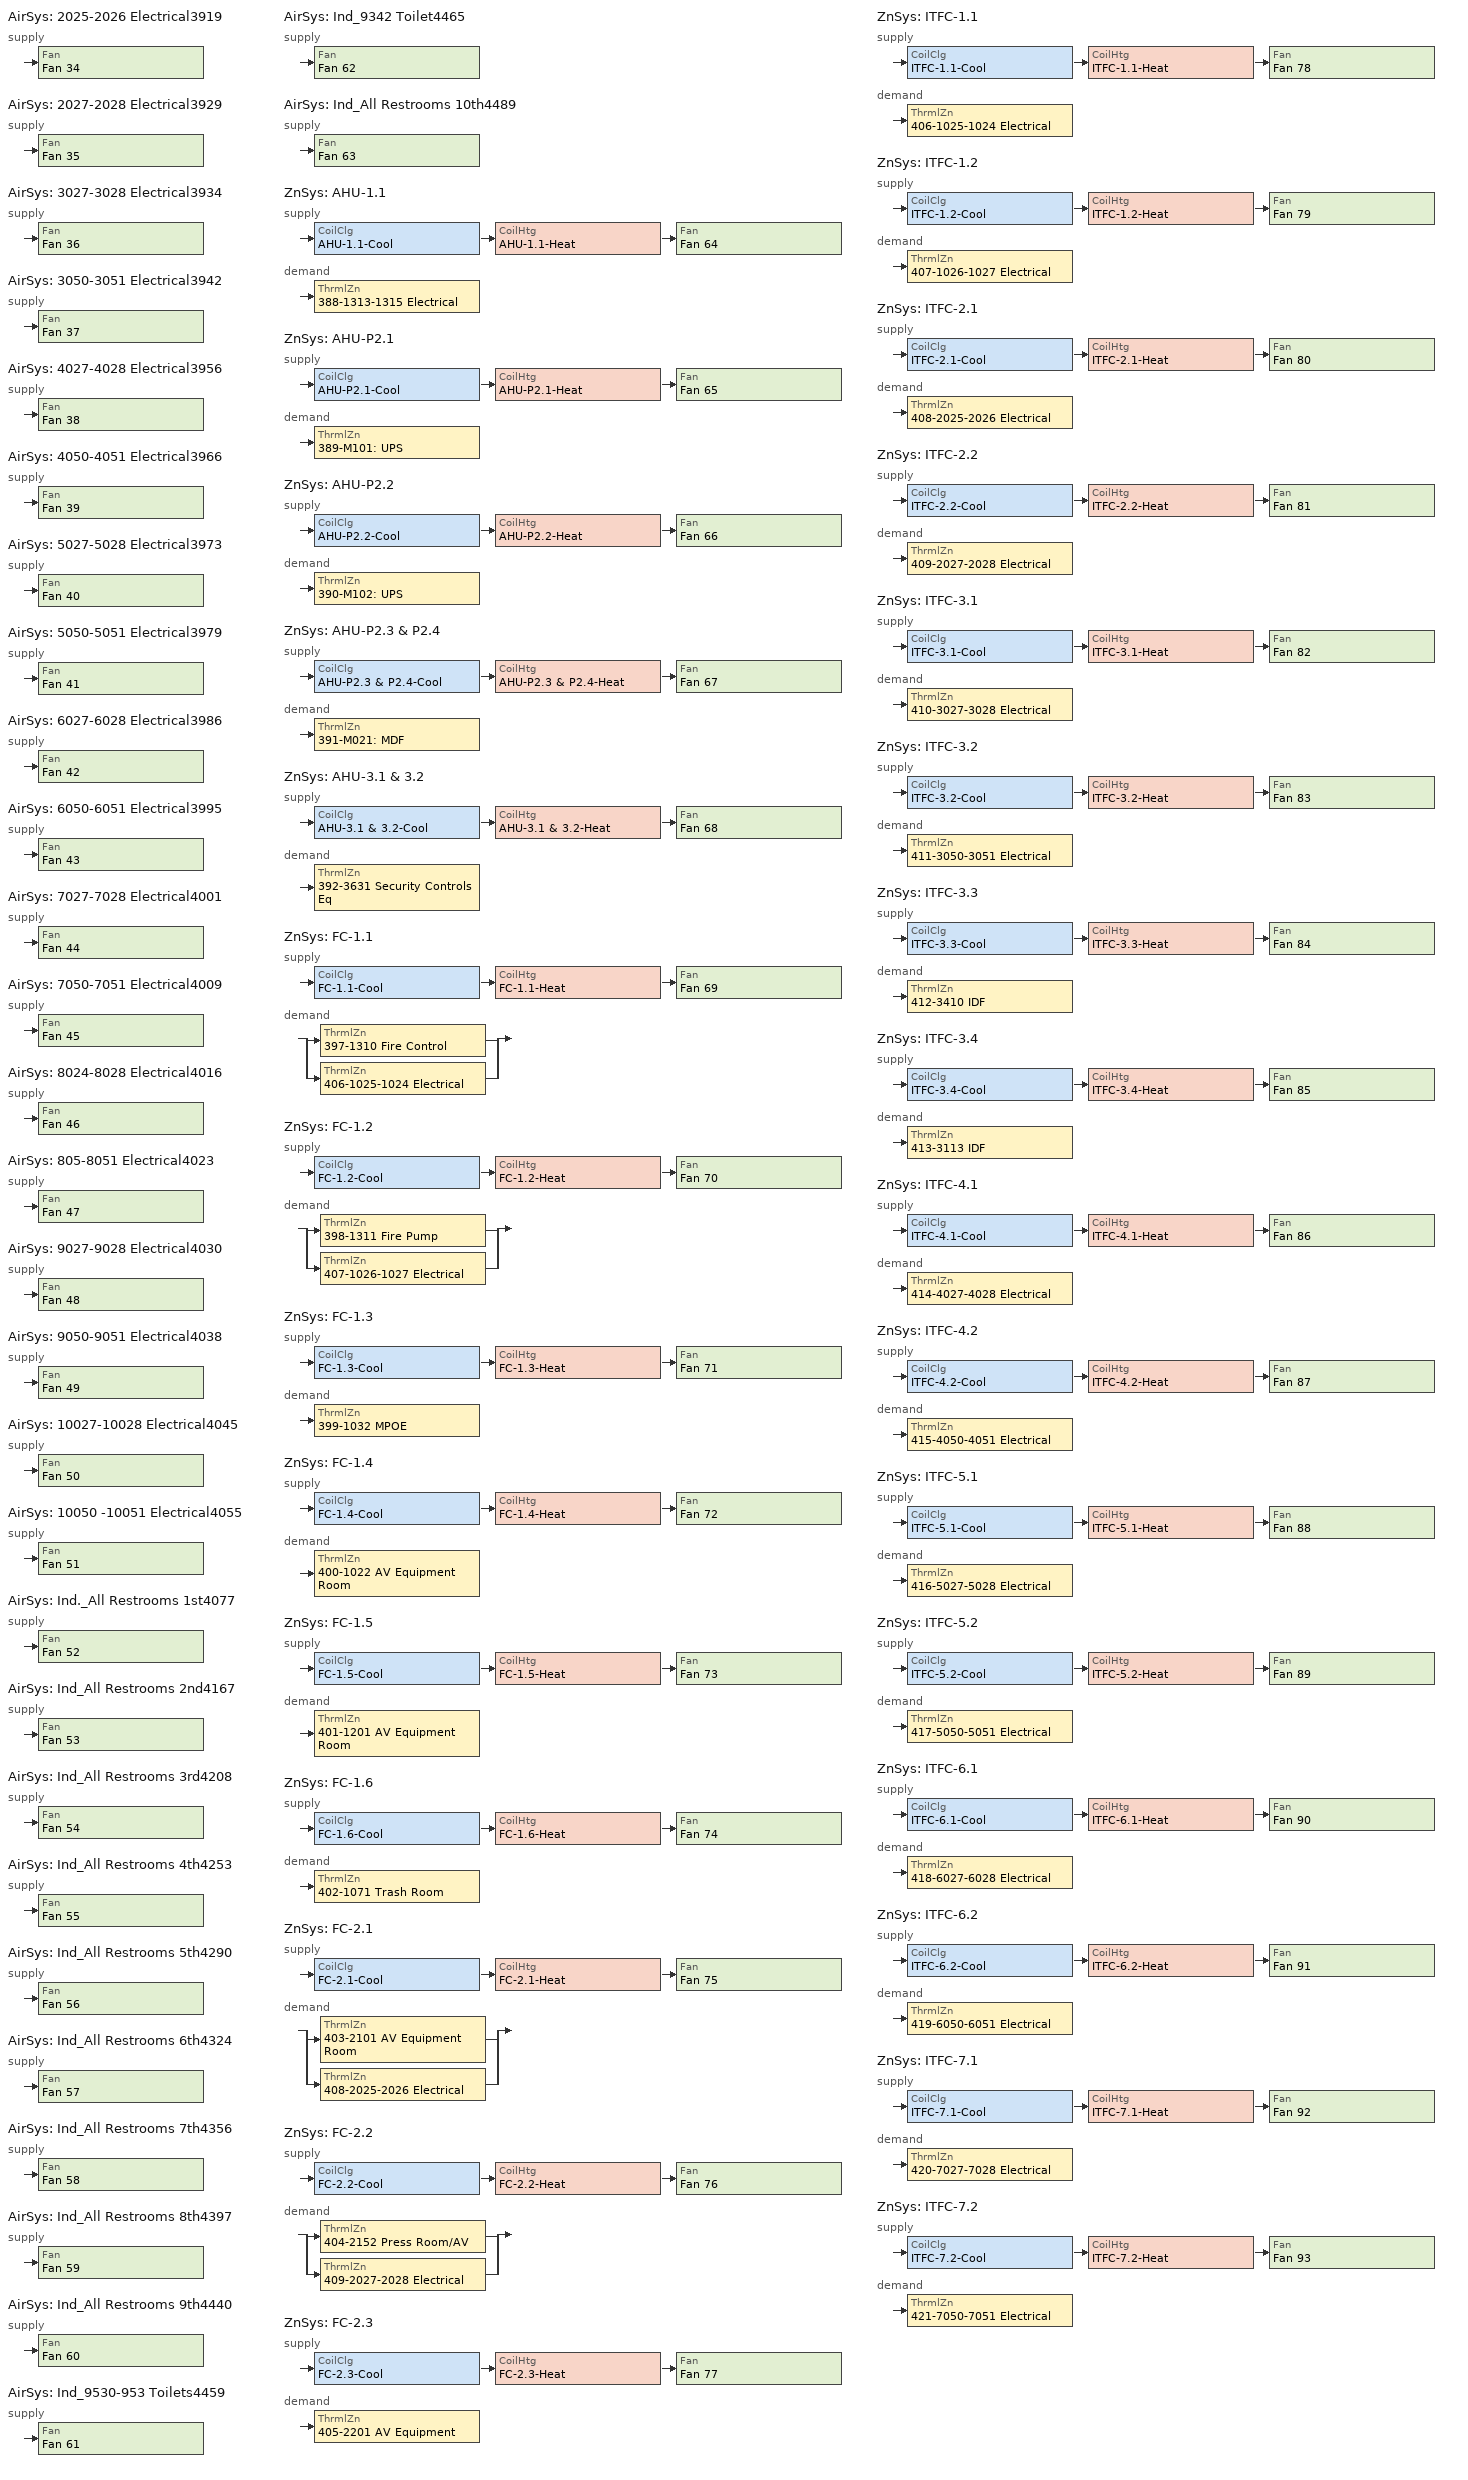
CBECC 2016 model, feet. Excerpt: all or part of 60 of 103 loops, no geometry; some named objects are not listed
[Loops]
AirSys '2025-2026 Electrical3919'
 supply: Fan 'Fan 34'
AirSys '2027-2028 Electrical3929'
 supply: Fan 'Fan 35'
AirSys '3027-3028 Electrical3934'
 supply: Fan 'Fan 36'
AirSys '3050-3051 Electrical3942'
 supply: Fan 'Fan 37'
AirSys '4027-4028 Electrical3956'
 supply: Fan 'Fan 38'
AirSys '4050-4051 Electrical3966'
 supply: Fan 'Fan 39'
AirSys '5027-5028 Electrical3973'
 supply: Fan 'Fan 40'
AirSys '5050-5051 Electrical3979'
 supply: Fan 'Fan 41'
AirSys '6027-6028 Electrical3986'
 supply: Fan 'Fan 42'
AirSys '6050-6051 Electrical3995'
 supply: Fan 'Fan 43'
AirSys '7027-7028 Electrical4001'
 supply: Fan 'Fan 44'
AirSys '7050-7051 Electrical4009'
 supply: Fan 'Fan 45'
AirSys '8024-8028 Electrical4016'
 supply: Fan 'Fan 46'
AirSys '805-8051 Electrical4023'
 supply: Fan 'Fan 47'
AirSys '9027-9028 Electrical4030'
 supply: Fan 'Fan 48'
AirSys '9050-9051 Electrical4038'
 supply: Fan 'Fan 49'
AirSys '10027-10028 Electrical4045'
 supply: Fan 'Fan 50'
AirSys '10050 -10051 Electrical4055'
 supply: Fan 'Fan 51'
AirSys 'Ind._All Restrooms 1st4077'
 supply: Fan 'Fan 52'
AirSys 'Ind_All Restrooms 2nd4167'
 supply: Fan 'Fan 53'
AirSys 'Ind_All Restrooms 3rd4208'
 supply: Fan 'Fan 54'
AirSys 'Ind_All Restrooms 4th4253'
 supply: Fan 'Fan 55'
AirSys 'Ind_All Restrooms 5th4290'
 supply: Fan 'Fan 56'
AirSys 'Ind_All Restrooms 6th4324'
 supply: Fan 'Fan 57'
AirSys 'Ind_All Restrooms 7th4356'
 supply: Fan 'Fan 58'
AirSys 'Ind_All Restrooms 8th4397'
 supply: Fan 'Fan 59'
AirSys 'Ind_All Restrooms 9th4440'
 supply: Fan 'Fan 60'
AirSys 'Ind_9530-953 Toilets4459'
 supply: Fan 'Fan 61'
AirSys 'Ind_9342 Toilet4465'
 supply: Fan 'Fan 62'
AirSys 'Ind_All Restrooms 10th4489'
 supply: Fan 'Fan 63'
ZnSys 'AHU-1.1'
 supply: CoilClg 'AHU-1.1-Cool' > CoilHtg 'AHU-1.1-Heat' > Fan 'Fan 64'
 demand: ThrmlZn '388-1313-1315 Electrical'
ZnSys 'AHU-P2.1'
 supply: CoilClg 'AHU-P2.1-Cool' > CoilHtg 'AHU-P2.1-Heat' > Fan 'Fan 65'
 demand: ThrmlZn '389-M101: UPS'
ZnSys 'AHU-P2.2'
 supply: CoilClg 'AHU-P2.2-Cool' > CoilHtg 'AHU-P2.2-Heat' > Fan 'Fan 66'
 demand: ThrmlZn '390-M102: UPS'
ZnSys 'AHU-P2.3 & P2.4'
 supply: CoilClg 'AHU-P2.3 & P2.4-Cool' > CoilHtg 'AHU-P2.3 & P2.4-Heat' > Fan 'Fan 67'
 demand: ThrmlZn '391-M021: MDF'
ZnSys 'AHU-3.1 & 3.2'
 supply: CoilClg 'AHU-3.1 & 3.2-Cool' > CoilHtg 'AHU-3.1 & 3.2-Heat' > Fan 'Fan 68'
 demand: ThrmlZn '392-3631 Security Controls Eq'
ZnSys 'FC-1.1'
 supply: CoilClg 'FC-1.1-Cool' > CoilHtg 'FC-1.1-Heat' > Fan 'Fan 69'
 demand: split
  | ThrmlZn '397-1310 Fire Control'
  | ThrmlZn '406-1025-1024 Electrical'
ZnSys 'FC-1.2'
 supply: CoilClg 'FC-1.2-Cool' > CoilHtg 'FC-1.2-Heat' > Fan 'Fan 70'
 demand: split
  | ThrmlZn '398-1311 Fire Pump'
  | ThrmlZn '407-1026-1027 Electrical'
ZnSys 'FC-1.3'
 supply: CoilClg 'FC-1.3-Cool' > CoilHtg 'FC-1.3-Heat' > Fan 'Fan 71'
 demand: ThrmlZn '399-1032 MPOE'
ZnSys 'FC-1.4'
 supply: CoilClg 'FC-1.4-Cool' > CoilHtg 'FC-1.4-Heat' > Fan 'Fan 72'
 demand: ThrmlZn '400-1022 AV Equipment Room'
ZnSys 'FC-1.5'
 supply: CoilClg 'FC-1.5-Cool' > CoilHtg 'FC-1.5-Heat' > Fan 'Fan 73'
 demand: ThrmlZn '401-1201 AV Equipment Room'
ZnSys 'FC-1.6'
 supply: CoilClg 'FC-1.6-Cool' > CoilHtg 'FC-1.6-Heat' > Fan 'Fan 74'
 demand: ThrmlZn '402-1071 Trash Room'
ZnSys 'FC-2.1'
 supply: CoilClg 'FC-2.1-Cool' > CoilHtg 'FC-2.1-Heat' > Fan 'Fan 75'
 demand: split
  | ThrmlZn '403-2101 AV Equipment Room'
  | ThrmlZn '408-2025-2026 Electrical'
ZnSys 'FC-2.2'
 supply: CoilClg 'FC-2.2-Cool' > CoilHtg 'FC-2.2-Heat' > Fan 'Fan 76'
 demand: split
  | ThrmlZn '404-2152 Press Room/AV'
  | ThrmlZn '409-2027-2028 Electrical'
ZnSys 'FC-2.3'
 supply: CoilClg 'FC-2.3-Cool' > CoilHtg 'FC-2.3-Heat' > Fan 'Fan 77'
 demand: ThrmlZn '405-2201 AV Equipment'
ZnSys 'ITFC-1.1'
 supply: CoilClg 'ITFC-1.1-Cool' > CoilHtg 'ITFC-1.1-Heat' > Fan 'Fan 78'
 demand: ThrmlZn '406-1025-1024 Electrical'
ZnSys 'ITFC-1.2'
 supply: CoilClg 'ITFC-1.2-Cool' > CoilHtg 'ITFC-1.2-Heat' > Fan 'Fan 79'
 demand: ThrmlZn '407-1026-1027 Electrical'
ZnSys 'ITFC-2.1'
 supply: CoilClg 'ITFC-2.1-Cool' > CoilHtg 'ITFC-2.1-Heat' > Fan 'Fan 80'
 demand: ThrmlZn '408-2025-2026 Electrical'
ZnSys 'ITFC-2.2'
 supply: CoilClg 'ITFC-2.2-Cool' > CoilHtg 'ITFC-2.2-Heat' > Fan 'Fan 81'
 demand: ThrmlZn '409-2027-2028 Electrical'
ZnSys 'ITFC-3.1'
 supply: CoilClg 'ITFC-3.1-Cool' > CoilHtg 'ITFC-3.1-Heat' > Fan 'Fan 82'
 demand: ThrmlZn '410-3027-3028 Electrical'
ZnSys 'ITFC-3.2'
 supply: CoilClg 'ITFC-3.2-Cool' > CoilHtg 'ITFC-3.2-Heat' > Fan 'Fan 83'
 demand: ThrmlZn '411-3050-3051 Electrical'
ZnSys 'ITFC-3.3'
 supply: CoilClg 'ITFC-3.3-Cool' > CoilHtg 'ITFC-3.3-Heat' > Fan 'Fan 84'
 demand: ThrmlZn '412-3410 IDF'
ZnSys 'ITFC-3.4'
 supply: CoilClg 'ITFC-3.4-Cool' > CoilHtg 'ITFC-3.4-Heat' > Fan 'Fan 85'
 demand: ThrmlZn '413-3113 IDF'
ZnSys 'ITFC-4.1'
 supply: CoilClg 'ITFC-4.1-Cool' > CoilHtg 'ITFC-4.1-Heat' > Fan 'Fan 86'
 demand: ThrmlZn '414-4027-4028 Electrical'
ZnSys 'ITFC-4.2'
 supply: CoilClg 'ITFC-4.2-Cool' > CoilHtg 'ITFC-4.2-Heat' > Fan 'Fan 87'
 demand: ThrmlZn '415-4050-4051 Electrical'
ZnSys 'ITFC-5.1'
 supply: CoilClg 'ITFC-5.1-Cool' > CoilHtg 'ITFC-5.1-Heat' > Fan 'Fan 88'
 demand: ThrmlZn '416-5027-5028 Electrical'
ZnSys 'ITFC-5.2'
 supply: CoilClg 'ITFC-5.2-Cool' > CoilHtg 'ITFC-5.2-Heat' > Fan 'Fan 89'
 demand: ThrmlZn '417-5050-5051 Electrical'
ZnSys 'ITFC-6.1'
 supply: CoilClg 'ITFC-6.1-Cool' > CoilHtg 'ITFC-6.1-Heat' > Fan 'Fan 90'
 demand: ThrmlZn '418-6027-6028 Electrical'
ZnSys 'ITFC-6.2'
 supply: CoilClg 'ITFC-6.2-Cool' > CoilHtg 'ITFC-6.2-Heat' > Fan 'Fan 91'
 demand: ThrmlZn '419-6050-6051 Electrical'
ZnSys 'ITFC-7.1'
 supply: CoilClg 'ITFC-7.1-Cool' > CoilHtg 'ITFC-7.1-Heat' > Fan 'Fan 92'
 demand: ThrmlZn '420-7027-7028 Electrical'
ZnSys 'ITFC-7.2'
 supply: CoilClg 'ITFC-7.2-Cool' > CoilHtg 'ITFC-7.2-Heat' > Fan 'Fan 93'
 demand: ThrmlZn '421-7050-7051 Electrical'
[Spc] CondgType=DirectlyConditioned; FlrToCeilingHgt=10; Perim=0; OccFrac=0.5; FxdSeat=0; OccNumFxdSeat=0; EnvStatus=New; LtgStatus=New; IntLtgSpecMthd=AreaCategoryMethod; IntLPDReg=0.4; IntLPDNonReg=0; ProcElecPwrDens=0; ProcElecSchRef=Office Process4; ProcElecRadFrac=0; ProcElecLatFrac=0; ElevCnt=0; EscalCnt=0; HotelMotelGuestRmCnt=0; ExhACH=0; LabExhRtType=HoodDominated; HasProcExh=0
Name | Story | ThrmlZnRef | Area | SpcFunc | RecptPwrDens | SHWFluidSegRef | ExhPerSpc
S-101-6.23_6741 to 6744 Offices | Floor 6 | 101-6.23_6741 to 6744 Offices | 485 | Office (250 square feet in floor area or less) | 3.5 | DHW: Core1 - SHWSSeg | 0
S-102-6.24_6740 XLg Committee | Floor 6 | 102-6.24_6740 XLg Committee | 873 | Office (Greater than 250 square feet in floor area) | 3.5 | DHW: Core1 - SHWSSeg | 0
S-103-6.25_6010 XLg Conference | Floor 6 | 103-6.25_6010 XLg Conference | 960 | Convention, Conference, Multipurpose and Meeting Center Areas | 3.5 | DHW: Core1 - SHWSSeg | 0
S-104-6.26_6001 Floor Lobby | Floor 6 | 104-6.26_6001 Floor Lobby | 2282 | Lobby, Hotel | 0.5 | DHW: Core1 - SHWSSeg | 0
S-105-6.41_6060 Circulation | Floor 6 | 105-6.41_6060 Circulation | 1256 | Corridors, Restrooms, Stairs, and Support Areas | 0.2 | DHW: Core1 - SHWSSeg | 0
S-106-6.42_6062 Circulation | Floor 6 | 106-6.42_6062 Circulation | 1227 | Corridors, Restrooms, Stairs, and Support Areas | 0.2 | DHW: Core1 - SHWSSeg | 583
S-280-6.01_6252 Office | Floor 6 | 280-6.01_6252 Office | 310 | Office (Greater than 250 square feet in floor area) | 3.5 | DHW: Core1 - SHWSSeg | 0
S-281-6.02_6250 Md Suite | Floor 6 | 281-6.02_6250 Md Suite | 837 | Office (Greater than 250 square feet in floor area) | 3.5 | DHW: Core1 - SHWSSeg | 0
S-282-6.03_6310 Sm Suite | Floor 6 | 282-6.03_6310 Sm Suite | 878 | Office (Greater than 250 square feet in floor area) | 3.5 | DHW: Core1 - SHWSSeg | 0
S-283-6.04_6320 Sm Suite | Floor 6 | 283-6.04_6320 Sm Suite | 952 | Office (Greater than 250 square feet in floor area) | 3.5 | DHW: Core1 - SHWSSeg | 0
S-284-6.05_6330 Sm Suite | Floor 6 | 284-6.05_6330 Sm Suite | 952 | Office (Greater than 250 square feet in floor area) | 3.5 | DHW: Core1 - SHWSSeg | 0
S-285-6.06_6340 Sm Suite | Floor 6 | 285-6.06_6340 Sm Suite | 952 | Office (Greater than 250 square feet in floor area) | 3.5 | DHW: Core1 - SHWSSeg | 0
S-286-6.07_6350 Sm Suite | Floor 6 | 286-6.07_6350 Sm Suite | 972 | Office (Greater than 250 square feet in floor area) | 3.5 | DHW: Core1 - SHWSSeg | 0
S-287-6.08_6400 Lg Conference | Floor 6 | 287-6.08_6400 Lg Conference | 560 | Convention, Conference, Multipurpose and Meeting Center Areas | 3.5 | DHW: Core1 - SHWSSeg | 0
S-288-6.09_6000 Circulation | Floor 6 | 288-6.09_6000 Circulation | 1670 | Lobby, Hotel | 0.5 | DHW: Core1 - SHWSSeg | 0
S-289-6.27_6100 Lg Conference | Floor 6 | 289-6.27_6100 Lg Conference | 520 | Convention, Conference, Multipurpose and Meeting Center Areas | 3.5 | DHW: Core1 - SHWSSeg | 0
S-290-6.28_6110 Sm Suite | Floor 6 | 290-6.28_6110 Sm Suite | 954 | Office (Greater than 250 square feet in floor area) | 3.5 | DHW: Core1 - SHWSSeg | 0
S-291-6.29_6120 Sm Suite | Floor 6 | 291-6.29_6120 Sm Suite | 934 | Office (Greater than 250 square feet in floor area) | 3.5 | DHW: Core1 - SHWSSeg | 0
S-292-6.30_6130 Sm Suite | Floor 6 | 292-6.30_6130 Sm Suite | 934 | Office (Greater than 250 square feet in floor area) | 3.5 | DHW: Core1 - SHWSSeg | 0
S-293-6.31_6140 Sm Suite | Floor 6 | 293-6.31_6140 Sm Suite | 934 | Office (Greater than 250 square feet in floor area) | 3.5 | DHW: Core1 - SHWSSeg | 0
S-294-6.32_6150 Sm Suite | Floor 6 | 294-6.32_6150 Sm Suite | 878 | Office (Greater than 250 square feet in floor area) | 3.5 | DHW: Core1 - SHWSSeg | 0
S-295-6.33_6210 Md Suite | Floor 6 | 295-6.33_6210 Md Suite | 837 | Office (Greater than 250 square feet in floor area) | 3.5 | DHW: Core1 - SHWSSeg | 0
S-296-6.34_6212 Office | Floor 6 | 296-6.34_6212 Office | 310 | Office (Greater than 250 square feet in floor area) | 3.5 | DHW: Core1 - SHWSSeg | 0
S-297-6.35_6220 Sm Suite | Floor 6 | 297-6.35_6220 Sm Suite | 955 | Office (Greater than 250 square feet in floor area) | 3.5 | DHW: Core1 - SHWSSeg | 0
S-298-6.36_6230 Sm Suite | Floor 6 | 298-6.36_6230 Sm Suite | 876 | Office (Greater than 250 square feet in floor area) | 3.5 | DHW: Core1 - SHWSSeg | 0
S-299-6.37_6240 Sm Suite | Floor 6 | 299-6.37_6240 Sm Suite | 888 | Office (Greater than 250 square feet in floor area) | 3.5 | DHW: Core1 - SHWSSeg | 0
S-300-6.38_6031 Circulation | Floor 6 | 300-6.38_6031 Circulation | 1180 | Corridors, Restrooms, Stairs, and Support Areas | 0.2 | DHW: Core1 - SHWSSeg | 0
S-301-6.39_6032 Circulation | Floor 6 | 301-6.39_6032 Circulation | 1067 | Corridors, Restrooms, Stairs, and Support Areas | 0.2 | DHW: Core1 - SHWSSeg | 0
S-302-6.43_6030 Circulation | Floor 6 | 302-6.43_6030 Circulation | 982 | Corridors, Restrooms, Stairs, and Support Areas | 0.2 | DHW: Core1 - SHWSSeg | 583
S-418-6027-6028 Electrical | Floor 6 | 418-6027-6028 Electrical | 351 | Electrical, Mechanical, Telephone Rooms | 0.2 | DHW: Core1 - SHWSSeg | 600
S-419-6050-6051 Electrical | Floor 6 | 419-6050-6051 Electrical | 448 | Electrical, Mechanical, Telephone Rooms | 0.2 | DHW: Core1 - SHWSSeg | 600
S-463-Ind_S106 Stair 1 | Floor 6 | 463-Ind_S106 Stair 1 | 709 | Corridors, Restrooms, Stairs, and Support Areas | 0.2 | DHW: Grab N Go4062 - SHWSSeg | 0
S-464-Ind_S206 Stair 2 | Floor 6 | 464-Ind_S206 Stair 2 | 510 | Corridors, Restrooms, Stairs, and Support Areas | 0.2 | DHW: Grab N Go4062 - SHWSSeg | 0
S-465-Ind_S306 Stair 3 | Floor 6 | 465-Ind_S306 Stair 3 | 472 | Corridors, Restrooms, Stairs, and Support Areas | 0.2 | DHW: Grab N Go4062 - SHWSSeg | 0
S-466-Ind_S406 Stair 4 | Floor 6 | 466-Ind_S406 Stair 4 | 521 | Corridors, Restrooms, Stairs, and Support Areas | 0.2 | DHW: Grab N Go4062 - SHWSSeg | 0
S-467-Ind_All Restrooms 6th | Floor 6 | 467-Ind_All Restrooms 6th | 1705 | Corridors, Restrooms, Stairs, and Support Areas | 0.2 | DHW: Grab N Go4062 - SHWSSeg | 1800
S-107-7.10_7513 Office | Floor 7 | 107-7.10_7513 Office | 460 | Office (Greater than 250 square feet in floor area) | 3.5 | DHW: Core1 - SHWSSeg | 0
S-108-7.11_7510 Md Suite | Floor 7 | 108-7.11_7510 Md Suite | 912 | Office (Greater than 250 square feet in floor area) | 3.5 | DHW: Core1 - SHWSSeg | 0
S-109-7.12_7520 Md Suite | Floor 7 | 109-7.12_7520 Md Suite | 1186 | Office (Greater than 250 square feet in floor area) | 3.5 | DHW: Core1 - SHWSSeg | 0
S-110-7.13_7530 Md Suite | Floor 7 | 110-7.13_7530 Md Suite | 1193 | Office (Greater than 250 square feet in floor area) | 3.5 | DHW: Core1 - SHWSSeg | 0
S-111-7.14_7613 Office | Floor 7 | 111-7.14_7613 Office | 471 | Office (Greater than 250 square feet in floor area) | 3.5 | DHW: Core1 - SHWSSeg | 0
S-112-7.15_7610 Lg Suite | Floor 7 | 112-7.15_7610 Lg Suite | 1042 | Office (Greater than 250 square feet in floor area) | 3.5 | DHW: Core1 - SHWSSeg | 0
S-113-7.16_7620 Md Suite | Floor 7 | 113-7.16_7620 Md Suite | 1359 | Office (Greater than 250 square feet in floor area) | 3.5 | DHW: Core1 - SHWSSeg | 0
S-114-7.17_7630 Md Suite | Floor 7 | 114-7.17_7630 Md Suite | 1359 | Office (Greater than 250 square feet in floor area) | 3.5 | DHW: Core1 - SHWSSeg | 0
S-115-7.18_7643 Office | Floor 7 | 115-7.18_7643 Office | 499 | Office (Greater than 250 square feet in floor area) | 3.5 | DHW: Core1 - SHWSSeg | 0
S-116-7.19_7640 Lg Suite | Floor 7 | 116-7.19_7640 Lg Suite | 1013 | Office (Greater than 250 square feet in floor area) | 3.5 | DHW: Core1 - SHWSSeg | 0
S-117-7.20_7650 Md Suite | Floor 7 | 117-7.20_7650 Md Suite | 1206 | Office (Greater than 250 square feet in floor area) | 3.5 | DHW: Core1 - SHWSSeg | 0
S-118-7.21_7660 Md Suite | Floor 7 | 118-7.21_7660 Md Suite | 1215 | Office (Greater than 250 square feet in floor area) | 3.5 | DHW: Core1 - SHWSSeg | 0
S-119-7.22_7671-7674 Offices | Floor 7 | 119-7.22_7671-7674 Offices | 494 | Office (250 square feet in floor area or less) | 3.5 | DHW: Core1 - SHWSSeg | 0
S-120-7.23_7670 XLg Conference | Floor 7 | 120-7.23_7670 XLg Conference | 894 | Office (Greater than 250 square feet in floor area) | 3.5 | DHW: Core1 - SHWSSeg | 0
S-121-7.24_7000 Circulation | Floor 7 | 121-7.24_7000 Circulation | 2157 | Lobby, Hotel | 0.5 | DHW: Core1 - SHWSSeg | 0
S-122-7.39_7060 Circulation | Floor 7 | 122-7.39_7060 Circulation | 1311 | Corridors, Restrooms, Stairs, and Support Areas | 0.2 | DHW: Core1 - SHWSSeg | 0
S-123-7.40_7062 Circulation | Floor 7 | 123-7.40_7062 Circulation | 1157 | Corridors, Restrooms, Stairs, and Support Areas | 0.2 | DHW: Core1 - SHWSSeg | 583
S-303-7.01_7252 Office | Floor 7 | 303-7.01_7252 Office | 310 | Office (Greater than 250 square feet in floor area) | 3.5 | DHW: Core1 - SHWSSeg | 0
S-304-7.02_7250 Md Suite | Floor 7 | 304-7.02_7250 Md Suite | 837 | Office (Greater than 250 square feet in floor area) | 3.5 | DHW: Core1 - SHWSSeg | 0
S-305-7.03_7310 Sm Suite | Floor 7 | 305-7.03_7310 Sm Suite | 878 | Office (Greater than 250 square feet in floor area) | 3.5 | DHW: Core1 - SHWSSeg | 0
S-306-7.04_7320 Sm Suite | Floor 7 | 306-7.04_7320 Sm Suite | 934 | Office (Greater than 250 square feet in floor area) | 3.5 | DHW: Core1 - SHWSSeg | 0
S-307-7.05_7330 Sm Suite | Floor 7 | 307-7.05_7330 Sm Suite | 934 | Office (Greater than 250 square feet in floor area) | 3.5 | DHW: Core1 - SHWSSeg | 0
S-308-7.06_7340 Sm Suite | Floor 7 | 308-7.06_7340 Sm Suite | 934 | Office (Greater than 250 square feet in floor area) | 3.5 | DHW: Core1 - SHWSSeg | 0
S-309-7.07_7350 Sm Suite | Floor 7 | 309-7.07_7350 Sm Suite | 954 | Office (Greater than 250 square feet in floor area) | 3.5 | DHW: Core1 - SHWSSeg | 0
S-310-7.08_7400 Lg Conference | Floor 7 | 310-7.08_7400 Lg Conference | 520 | Convention, Conference, Multipurpose and Meeting Center Areas | 3.5 | DHW: Core1 - SHWSSeg | 0
S-312-7.25_7100 Lg Conference | Floor 7 | 312-7.25_7100 Lg Conference | 520 | Convention, Conference, Multipurpose and Meeting Center Areas | 3.5 | DHW: Core1 - SHWSSeg | 0
S-313-7.26_7110 Sm Suite | Floor 7 | 313-7.26_7110 Sm Suite | 972 | Office (Greater than 250 square feet in floor area) | 3.5 | DHW: Core1 - SHWSSeg | 0
S-314-7.27_7120 Sm Suite | Floor 7 | 314-7.27_7120 Sm Suite | 952 | Office (Greater than 250 square feet in floor area) | 3.5 | DHW: Core1 - SHWSSeg | 0
S-315-7.28_7130 Sm Suite | Floor 7 | 315-7.28_7130 Sm Suite | 952 | Office (Greater than 250 square feet in floor area) | 3.5 | DHW: Core1 - SHWSSeg | 0
S-316-7.29_7140 Sm Suite | Floor 7 | 316-7.29_7140 Sm Suite | 952 | Office (Greater than 250 square feet in floor area) | 3.5 | DHW: Core1 - SHWSSeg | 0
[IntLtgSys]
Name | Spc | LumRef | LumCnt | DaylitAreaType | LumMntgHgt
6.23 Primary | S-101-6.23_6741 to 6744 Offices | ( F3, - none - ) | ( 2, 0 ) | PrimarySidelit
6.23 Non daylit | S-101-6.23_6741 to 6744 Offices | ( F3, - none - ) | ( 3, 0 )
6.24 Primary | S-102-6.24_6740 XLg Committee | ( F3/8, F3/8, - none - ) | ( 2, 1, 0 ) | PrimarySidelit
6.24 secondary | S-102-6.24_6740 XLg Committee | ( F3/8, F3/8, - none - ) | ( 1, 0, 0 ) | SecondarySidelit
6.25 Primary | S-103-6.25_6010 XLg Conference | ( M/16, N ) | 1 | PrimarySidelit
6.25 Non Daylit | S-103-6.25_6010 XLg Conference | ( M/16, N ) | 1
6.25 Secondary | S-103-6.25_6010 XLg Conference | ( M/16, N ) | ( 1, 2 ) | SecondarySidelit
6.26 Non daylit | S-104-6.26_6001 Floor Lobby | ( W 1x2, G, K, H1, F3/12 ) | ( 5, 6, 3, 8, 1 )
3.51 non daylit-3-3-2 | S-104-6.26_6001 Floor Lobby | ( J 12, J 18 ) | ( 1, 1 )
6.41 non Daylit | S-105-6.41_6060 Circulation | ( W 1x2, W 1x2, H1, H1, K ) | ( 8, 5, 4, 0, 0 )
6.42 non Daylit | S-106-6.42_6062 Circulation | ( W 1x2, F3, F3 ) | ( 8, 3, 2 )
6.01 Primary | S-280-6.01_6252 Office | ( F3/12, - none - ) | ( 1, 0 ) | PrimarySidelit | 12
6.02 primary | S-281-6.02_6250 Md Suite | ( F3, F3/8, F3/8 ) | ( 2, 1, 1 ) | PrimarySidelit
6.02 Non Daylight | S-281-6.02_6250 Md Suite | ( F3, F3/8, H1 ) | ( 1, 1 ) |  | 12
6.03 Primary | S-282-6.03_6310 Sm Suite | ( F3, F3 ) | ( 1, 2 ) | PrimarySidelit
6.03 Secondary | S-282-6.03_6310 Sm Suite | ( F3, F3 ) | ( 1, 1 ) | SecondarySidelit
6.03 Non Daylit | S-282-6.03_6310 Sm Suite | ( F3, F3 ) | ( 2, 2 )
6.04 Primary | S-283-6.04_6320 Sm Suite | ( F3, F3 ) | ( 3, 0 ) | PrimarySidelit
6.04 secondary | S-283-6.04_6320 Sm Suite | ( F3, - none - ) | ( 1, 0 ) | SecondarySidelit
6.04 non Daylit | S-283-6.04_6320 Sm Suite | ( F3, F3, F3 ) | ( 1, 2, 1 )
6.05 Primary | S-284-6.05_6330 Sm Suite | ( F3, F3 ) | ( 3, 0 ) | PrimarySidelit
6.05 secondary | S-284-6.05_6330 Sm Suite | ( F3, - none - ) | ( 1, 0 ) | SecondarySidelit
6.05 non Daylit | S-284-6.05_6330 Sm Suite | ( F3, F3, F3 ) | ( 1, 2, 1 )
6.06 Primary | S-285-6.06_6340 Sm Suite | ( F3, F3 ) | ( 3, 0 ) | PrimarySidelit | 12
6.06 secondary | S-285-6.06_6340 Sm Suite | ( F3, - none - ) | ( 1, 0 ) | SecondarySidelit
6.06 non Daylit | S-285-6.06_6340 Sm Suite | ( F3, F3, F3 ) | ( 1, 2, 1 ) |  | 12
6.07 Primary | S-286-6.07_6350 Sm Suite | ( F3, F3 ) | ( 3, 0 ) | PrimarySidelit | 12
6.07 non Daylit | S-286-6.07_6350 Sm Suite | ( F3, F3, F3 ) | ( 1, 2, 1 ) |  | 12
6.07 secondary | S-286-6.07_6350 Sm Suite | ( F3, - none - ) | ( 2, 0 ) | SecondarySidelit | 12
6.08 Primary | S-287-6.08_6400 Lg Conference | ( M/8, H1 ) | ( 4, 3 ) | PrimarySidelit
6.09 Primary | S-288-6.09_6000 Circulation | ( H1, G, W 1x2 ) | ( 4, 9, 0 ) | PrimarySidelit
6.09 non Daylit | S-288-6.09_6000 Circulation | ( H1, - none -, - none - ) | ( 3, 0, 0 )
6.09 Secondary | S-288-6.09_6000 Circulation | ( H1, G, - none - ) | ( 2, 0, 0 ) | PrimarySidelit
3.51 non daylit-3-3-3 | S-288-6.09_6000 Circulation | ( J 12, J 18 ) | ( 1, 1 )
6.27 Primary | S-289-6.27_6100 Lg Conference | ( M/8, H1 ) | ( 4, 3 ) | PrimarySidelit
6.28 Primary | S-290-6.28_6110 Sm Suite | ( F3, - none - ) | ( 3, 0 ) | PrimarySidelit
6.28 Secondary | S-290-6.28_6110 Sm Suite | ( F3, - none - ) | ( 1, 0 ) | SecondarySidelit
6.28 non Daylit | S-290-6.28_6110 Sm Suite | ( F3, F3, F3 ) | ( 1, 2, 1 )
6.29 Primary | S-291-6.29_6120 Sm Suite | ( F3, - none - ) | ( 3, 0 ) | PrimarySidelit
6.29 Secondary | S-291-6.29_6120 Sm Suite | ( F3, - none - ) | ( 1, 0 ) | SecondarySidelit
6.29 non Daylit | S-291-6.29_6120 Sm Suite | ( F3, F3, F3 ) | ( 1, 2, 1 )
6.30 Primary | S-292-6.30_6130 Sm Suite | ( F3, - none - ) | ( 3, 0 ) | PrimarySidelit
6.30 Secondary | S-292-6.30_6130 Sm Suite | ( F3, - none - ) | 0 | SecondarySidelit
6.30 non Daylit | S-292-6.30_6130 Sm Suite | ( F3, F3, F3 ) | ( 1, 2, 1 )
6.31 Primary | S-293-6.31_6140 Sm Suite | ( F3, - none - ) | ( 3, 0 ) | PrimarySidelit
6.31 Secondary | S-293-6.31_6140 Sm Suite | ( F3, - none - ) | ( 1, 0 ) | SecondarySidelit
6.31 non Daylit | S-293-6.31_6140 Sm Suite | ( F3, F3, F3 ) | ( 1, 2, 1 )
6.32 Primary | S-294-6.32_6150 Sm Suite | ( F3, F3 ) | ( 3, 0 ) | PrimarySidelit
6.32 Secondary | S-294-6.32_6150 Sm Suite | ( F3, - none - ) | ( 2, 0 ) | SecondarySidelit
6.32 non Daylit | S-294-6.32_6150 Sm Suite | ( F3, - none -, - none - ) | ( 4, 0, 0 )
6.33 Primary | S-295-6.33_6210 Md Suite | ( F3, F3/8 ) | ( 2, 2 ) | PrimarySidelit
6.33 Non daylit | S-295-6.33_6210 Md Suite | ( F3, F3/8, H1 ) | ( 1, 1, 2 )
6.34 Primary | S-296-6.34_6212 Office | ( F3/12, - none - ) | ( 1, 0 ) | PrimarySidelit
6.35 Primary | S-297-6.35_6220 Sm Suite | ( F3, - none - ) | ( 2, 0 ) | PrimarySidelit
6.35 Secondary | S-297-6.35_6220 Sm Suite | ( F3, - none - ) | ( 2, 0 ) | SecondarySidelit
6.35 non Daylit | S-297-6.35_6220 Sm Suite | ( F3, F3, F3 ) | ( 1, 2, 1 )
6.36 Primary | S-298-6.36_6230 Sm Suite | ( F3, - none - ) | ( 2, 0 ) | PrimarySidelit
6.36 Secondary | S-298-6.36_6230 Sm Suite | ( F3, - none - ) | ( 2, 0 ) | SecondarySidelit
6.36 non Daylit | S-298-6.36_6230 Sm Suite | ( F3, F3, F3 ) | ( 1, 2, 1 )
6.37 Primary | S-299-6.37_6240 Sm Suite | ( F3, - none - ) | ( 2, 0 ) | PrimarySidelit
6.37 Secondary | S-299-6.37_6240 Sm Suite | ( F3, - none - ) | ( 2, 0 ) | SecondarySidelit
6.37 non Daylit | S-299-6.37_6240 Sm Suite | ( F3, F3, F3 ) | ( 1, 2, 1 )
6.38 non Daylit | S-300-6.38_6031 Circulation | ( W 1x2, F6A, F6A ) | ( 9, 1, 3 ) |  | 12
6.39 non Daylit | S-301-6.39_6032 Circulation | ( W 1x2, W 1x2, F3, H1, K ) | ( 5, 5, 2, 0, 0 )
6.40 non Daylit | S-302-6.43_6030 Circulation | ( F3/12, W 1x2, F3, - none -, - none - ) | ( 1, 7, 2, 0, 0 )
6.1ab non Daylit | S-418-6027-6028 Electrical | ( F1B, F1B, - none - ) | ( 3, 2, 0 )
6.2ab non Daylit | S-419-6050-6051 Electrical | ( F1B, F1B, - none - ) | ( 3, 3, 0 )
463 Ind non Daylit | S-463-Ind_S106 Stair 1 | ( H1, F12, W 1x2 ) | ( 1, 4, 0 )
464 Ind non Daylit | S-464-Ind_S206 Stair 2 | ( H1, F12, W 1x2 ) | ( 1, 4, 0 )
465 non Daylit | S-465-Ind_S306 Stair 3 | ( H1, F12, H1, - none -, - none - ) | ( 1, 4, 0, 0, 0 )
466 non Daylit | S-466-Ind_S406 Stair 4 | ( H1, F12, - none -, - none -, - none - ) | ( 1, 4, 0, 0, 0 )
467 Ind non Daylit | S-467-Ind_All Restrooms 6th | ( Q2 15-9, H1, S, H1, L ) | ( 2, 4, 7, 2, 1 )
467 Ind non Daylit b | S-467-Ind_All Restrooms 6th | ( Q2 12, F1B, S, H1, L ) | ( 2, 1, 7, 4, 0 )
7.10 Primary | S-107-7.10_7513 Office | ( F3, F3/8 ) | ( 3, 1 ) | PrimarySidelit
7.11 Primary | S-108-7.11_7510 Md Suite | ( F3/8, F3/8, F3 ) | ( 1, 0, 0 ) | PrimarySidelit
7.11 secondary | S-108-7.11_7510 Md Suite | ( F3/8, - none - ) | ( 1, 0 ) | SecondarySidelit
7.11 non Daylit | S-108-7.11_7510 Md Suite | ( F3/12, F3, F3 ) | ( 1, 1, 0 )
7.12 Primary | S-109-7.12_7520 Md Suite | ( F3, F3/8 ) | ( 1, 1 ) | PrimarySidelit
7.12 secondary | S-109-7.12_7520 Md Suite | ( F3, F3/8 ) | ( 1, 1 ) | SecondarySidelit
7.12 non Daylit | S-109-7.12_7520 Md Suite | ( F3/8, F3, F3 ) | ( 1, 2, 0 ) |  | 12
7.13 Primary | S-110-7.13_7530 Md Suite | ( F3, F3/8 ) | ( 2, 1 ) | PrimarySidelit
7.13 secondary | S-110-7.13_7530 Md Suite | ( F3, F3/8 ) | ( 1, 1 ) | SecondarySidelit | 12
7.13 non Daylit | S-110-7.13_7530 Md Suite | ( F3/8, F3, F3 ) | ( 1, 2, 0 )
7.14 Primary | S-111-7.14_7613 Office | ( F3, F3/8 ) | ( 3, 0 ) | PrimarySidelit
7.14 Secondary | S-111-7.14_7613 Office | ( F3/8, - none - ) | ( 1, 0 ) | SecondarySidelit
7.14 non daylit | S-111-7.14_7613 Office | ( F3/8, - none - ) | ( 2, 0 )
7.15 primary | S-112-7.15_7610 Lg Suite | ( F3, F3/8, - none - ) | ( 3, 1, 0 ) | PrimarySidelit
7.16 non Daylit | S-113-7.16_7620 Md Suite | ( F3, - none -, - none - ) | ( 6, 0, 0 ) |  | 12
7.16 Primary | S-113-7.16_7620 Md Suite | ( F3/12, - none - ) | ( 3, 0 ) | PrimarySidelit | 12
7.17 Primary | S-114-7.17_7630 Md Suite | ( F3/12, - none - ) | ( 3, 0 ) | PrimarySidelit | 12
7.17 non Daylit | S-114-7.17_7630 Md Suite | ( F3, - none -, - none - ) | ( 6, 0, 0 ) |  | 12
7.18 Primary | S-115-7.18_7643 Office | ( F3, F3/8 ) | ( 3, 1 ) | PrimarySidelit
7.19 Primary | S-116-7.19_7640 Lg Suite | ( F3, F3/8 ) | ( 3, 0 ) | PrimarySidelit
7.19  Secondary | S-116-7.19_7640 Lg Suite | ( F3/8, - none - ) | ( 2, 0 ) | SecondarySidelit
7.19 non Daylit | S-116-7.19_7640 Lg Suite | ( F3/8, F3, F3 ) | ( 2, 0, 0 )
7.20 Primary | S-117-7.20_7650 Md Suite | ( F3, F3/8 ) | ( 2, 1 ) | PrimarySidelit
7.20  Secondary | S-117-7.20_7650 Md Suite | ( F3/8, F3 ) | ( 1, 1 ) | SecondarySidelit
7.20 non daylit | S-117-7.20_7650 Md Suite | ( F3, F3/8 ) | ( 2, 1 )
7.21 Primary | S-118-7.21_7660 Md Suite | ( F3, F3/8 ) | ( 2, 1 ) | PrimarySidelit
7.21  Secondary | S-118-7.21_7660 Md Suite | ( F3/8, F3 ) | ( 1, 1 ) | SecondarySidelit
7.21 non daylit | S-118-7.21_7660 Md Suite | ( F3, F3/8 ) | ( 2, 1 )
7.22 Primary | S-119-7.22_7671-7674 Offices | ( F3, - none - ) | ( 2, 0 ) | PrimarySidelit | 12
7.22 Non daylit | S-119-7.22_7671-7674 Offices | ( F3, - none - ) | ( 3, 0 ) |  | 12
7.23 Primary | S-120-7.23_7670 XLg Conference | ( F3/8, F3/8, F3 ) | ( 2, 2, 0 ) | PrimarySidelit
7.24 non Daylit | S-121-7.24_7000 Circulation | ( H1, G, H1, H1, K ) | ( 2, 9, 8, 0, 0 )
7.24 secondary | S-121-7.24_7000 Circulation | ( H1, G, H1, - none -, - none - ) | ( 2, 0, 0, 0, 0 ) | SecondarySidelit
7.24 primary | S-121-7.24_7000 Circulation | ( H1, - none -, - none -, - none -, - none - ) | ( 4, 0, 0, 0, 0 ) | PrimarySidelit
3.51 non daylit-3-3-4 | S-121-7.24_7000 Circulation | ( J 12, J 18 ) | ( 1, 1 )
7.39 non Daylit | S-122-7.39_7060 Circulation | ( W 1x2, W 1x2, H1, - none -, - none - ) | ( 8, 5, 4, 0, 0 )
7.40 non Daylit | S-123-7.40_7062 Circulation | ( F3, W 1x2, F3 ) | ( 2, 8, 3 )
7.01 Primary | S-303-7.01_7252 Office | ( F3/12, - none - ) | ( 1, 0 ) | PrimarySidelit
7.02 primary | S-304-7.02_7250 Md Suite | ( F3, F3/8, - none - ) | ( 2, 2, 0 ) | PrimarySidelit
7.02 Non Daylight | S-304-7.02_7250 Md Suite | ( F3, F3/8, H1 ) | ( 1, 1, 2 )
7.03 Primary | S-305-7.03_7310 Sm Suite | ( F3, F3 ) | ( 1, 2 ) | PrimarySidelit
7.03 Secondary | S-305-7.03_7310 Sm Suite | ( F3, F3 ) | ( 1, 1 ) | SecondarySidelit
7.03 Non Daylit | S-305-7.03_7310 Sm Suite | ( F3, F3 ) | ( 2, 2 )
7.04 Primary | S-306-7.04_7320 Sm Suite | ( F3, F3 ) | ( 3, 0 ) | PrimarySidelit
7.04 secondary | S-306-7.04_7320 Sm Suite | ( F3, - none - ) | ( 1, 0 ) | SecondarySidelit
7.04 non Daylit | S-306-7.04_7320 Sm Suite | ( F3, F3, F3 ) | ( 1, 2, 1 )
7.05 Primary | S-307-7.05_7330 Sm Suite | ( F3, F3 ) | ( 3, 0 ) | PrimarySidelit
7.05 secondary | S-307-7.05_7330 Sm Suite | ( F3, - none - ) | ( 1, 0 ) | SecondarySidelit
7.05 non Daylit | S-307-7.05_7330 Sm Suite | ( F3, F3, F3 ) | ( 1, 2, 1 )
7.06 Primary | S-308-7.06_7340 Sm Suite | ( F3, F3 ) | ( 3, 0 ) | PrimarySidelit
7.06 secondary | S-308-7.06_7340 Sm Suite | ( F3, - none - ) | ( 1, 0 ) | SecondarySidelit
7.06 non Daylit | S-308-7.06_7340 Sm Suite | ( F3, F3, F3 ) | ( 1, 2, 1 )
7.07 Primary | S-309-7.07_7350 Sm Suite | ( F3, F3 ) | ( 3, 0 ) | PrimarySidelit
7.07 secondary | S-309-7.07_7350 Sm Suite | ( F3, - none - ) | ( 2, 0 ) | SecondarySidelit
7.07 non Daylit | S-309-7.07_7350 Sm Suite | ( F3, F3, F3 ) | ( 1, 2, 1 )
7.08 Primary | S-310-7.08_7400 Lg Conference | ( M/8, H1 ) | ( 4, 3 ) | PrimarySidelit | 12
7.25 Primary | S-312-7.25_7100 Lg Conference | ( M/8, H1 ) | ( 4, 3 ) | PrimarySidelit
7.26 Primary | S-313-7.26_7110 Sm Suite | ( F3, - none - ) | ( 3, 0 ) | PrimarySidelit
7.26  Secondary | S-313-7.26_7110 Sm Suite | ( F3, - none - ) | ( 1, 0 ) | SecondarySidelit
7.26 non Daylit | S-313-7.26_7110 Sm Suite | ( F3, F3, F3 ) | ( 1, 2, 1 )
7.27 Primary | S-314-7.27_7120 Sm Suite | ( F3, - none - ) | ( 3, 0 ) | PrimarySidelit
7.27  Secondary | S-314-7.27_7120 Sm Suite | ( F3, - none - ) | ( 1, 0 ) | SecondarySidelit
7.27 non Daylit | S-314-7.27_7120 Sm Suite | ( F3, F3, F3 ) | ( 1, 2, 1 )
7.28 Primary | S-315-7.28_7130 Sm Suite | ( F3, - none - ) | ( 3, 0 ) | PrimarySidelit
7.28  Secondary | S-315-7.28_7130 Sm Suite | ( F3, - none - ) | ( 1, 0 ) | SecondarySidelit
7.28 non Daylit | S-315-7.28_7130 Sm Suite | ( F3, F3, F3 ) | ( 1, 2, 1 )
7.29 Primary | S-316-7.29_7140 Sm Suite | ( F3, F3 ) | ( 3, 0 ) | PrimarySidelit
[Story]
Floor 7: Mult=1; Z=90.67; FlrToFlrHgt=13; FlrToCeilingHgt=10
[AirSys] Status=New; Type=Exhaust; CtrlSysType=DDCToZone; IsAllOA=0; FanCtrl=Continuous; ReheatCtrlMthd=SingleMaximum; Cnt=1; FanPos=DrawThrough; OptStart=0; ClgDsgnSupAirTemp=0; HtgDsgnSupAirTemp=0; ClgCtrl=NoSATControl; ClgFixedSupTemp=0; ClRstSupHi=0; ClRstSupLow=0; ExhSysType=General; ExhCtrlMthd=ConstantFlowConstantSpeedFan; IsComplexSys=0; DuctIns=0; DuctLctn=Conditioned; AcceptanceTestReq=0; HERSDuctReq=0; HERSDuctTested=0; NRCAMch02A=0; NRCAMch03A=0; NRCAMch04H=0; NRCAMch05A=0; NRCAMch06A=0; NRCAMch07A=0; NRCAMch08A=0; NRCAMch09A=0; NRCAMch10A=0; NRCAMch11A=0; NRCAMch12A=0; NRCAMch13A=0; NRCAMch14A=0; NRCAMch15A=0; NRCAMch16A=0; NRCAMch17A=0; NRCAMch18A=0
2025-2026 Electrical3919; 2027-2028 Electrical3929; 3027-3028 Electrical3934; 3050-3051 Electrical3942; 4027-4028 Electrical3956; 4050-4051 Electrical3966; 5027-5028 Electrical3973; 5050-5051 Electrical3979; 6027-6028 Electrical3986; 6050-6051 Electrical3995; 7027-7028 Electrical4001; 7050-7051 Electrical4009; 8024-8028 Electrical4016; 805-8051 Electrical4023; 9027-9028 Electrical4030; 9050-9051 Electrical4038; 10027-10028 Electrical4045; 10050 -10051 Electrical4055; Ind._All Restrooms 1st4077; Ind_All Restrooms 2nd4167; Ind_All Restrooms 3rd4208; Ind_All Restrooms 4th4253; Ind_All Restrooms 5th4290; Ind_All Restrooms 6th4324; Ind_All Restrooms 7th4356; Ind_All Restrooms 8th4397; Ind_All Restrooms 9th4440; Ind_9530-953 Toilets4459; Ind_9342 Toilet4465; Ind_All Restrooms 10th4489
[AirSeg] Type=Exhaust; Path=Ducted
Name | Sys
2025-2026 Electrical3919-ExhaustSeg | 2025-2026 Electrical3919
2027-2028 Electrical3929-ExhaustSeg | 2027-2028 Electrical3929
3027-3028 Electrical3934-ExhaustSeg | 3027-3028 Electrical3934
3050-3051 Electrical3942-ExhaustSeg | 3050-3051 Electrical3942
4027-4028 Electrical3956-ExhaustSeg | 4027-4028 Electrical3956
4050-4051 Electrical3966-ExhaustSeg | 4050-4051 Electrical3966
5027-5028 Electrical3973-ExhaustSeg | 5027-5028 Electrical3973
5050-5051 Electrical3979-ExhaustSeg | 5050-5051 Electrical3979
6027-6028 Electrical3986-ExhaustSeg | 6027-6028 Electrical3986
6050-6051 Electrical3995-ExhaustSeg | 6050-6051 Electrical3995
7027-7028 Electrical4001-ExhaustSeg | 7027-7028 Electrical4001
7050-7051 Electrical4009-ExhaustSeg | 7050-7051 Electrical4009
8024-8028 Electrical4016-ExhaustSeg | 8024-8028 Electrical4016
805-8051 Electrical4023-ExhaustSeg | 805-8051 Electrical4023
9027-9028 Electrical4030-ExhaustSeg | 9027-9028 Electrical4030
9050-9051 Electrical4038-ExhaustSeg | 9050-9051 Electrical4038
10027-10028 Electrical4045-ExhaustSeg | 10027-10028 Electrical4045
10050 -10051 Electrical4055-ExhaustSeg | 10050 -10051 Electrical4055
Ind._All Restrooms 1st4077-ExhaustSeg | Ind._All Restrooms 1st4077
Ind_All Restrooms 2nd4167-ExhaustSeg | Ind_All Restrooms 2nd4167
Ind_All Restrooms 3rd4208-ExhaustSeg | Ind_All Restrooms 3rd4208
Ind_All Restrooms 4th4253-ExhaustSeg | Ind_All Restrooms 4th4253
Ind_All Restrooms 5th4290-ExhaustSeg | Ind_All Restrooms 5th4290
Ind_All Restrooms 6th4324-ExhaustSeg | Ind_All Restrooms 6th4324
Ind_All Restrooms 7th4356-ExhaustSeg | Ind_All Restrooms 7th4356
Ind_All Restrooms 8th4397-ExhaustSeg | Ind_All Restrooms 8th4397
Ind_All Restrooms 9th4440-ExhaustSeg | Ind_All Restrooms 9th4440
Ind_9530-953 Toilets4459-ExhaustSeg | Ind_9530-953 Toilets4459
Ind_9342 Toilet4465-ExhaustSeg | Ind_9342 Toilet4465
Ind_All Restrooms 10th4489-ExhaustSeg | Ind_All Restrooms 10th4489
[Fan] CtrlMthd=ConstantVolume; Class=Centrifugal; CentType=AirFoil; ModelingMthd=BrakeHorsePower; FlowMin=0; MtrPos=InAirStream
Name | Sys | FlowCap | MtrBHP | MtrHP | MtrEff
Fan 34 | 2025-2026 Electrical3919 | 600 | 0.1 | 0.1 | 0.855
Fan 35 | 2027-2028 Electrical3929 | 600 | 0.1 | 0.1 | 0.855
Fan 36 | 3027-3028 Electrical3934 | 600 | 0.1 | 0.1 | 0.855
Fan 37 | 3050-3051 Electrical3942 | 600 | 0.1 | 0.1 | 0.855
Fan 38 | 4027-4028 Electrical3956 | 600 | 0.1 | 0.1 | 0.855
Fan 39 | 4050-4051 Electrical3966 | 600 | 0.1 | 0.1 | 0.855
Fan 40 | 5027-5028 Electrical3973 | 600 | 0.1 | 0.1 | 0.855
Fan 41 | 5050-5051 Electrical3979 | 600 | 0.1 | 0.1 | 0.855
Fan 42 | 6027-6028 Electrical3986 | 600 | 0.1 | 0.1 | 0.855
Fan 43 | 6050-6051 Electrical3995 | 600 | 0.1 | 0.1 | 0.855
Fan 44 | 7027-7028 Electrical4001 | 600 | 0.1 | 0.1 | 0.855
Fan 45 | 7050-7051 Electrical4009 | 600 | 0.1 | 0.1 | 0.855
Fan 46 | 8024-8028 Electrical4016 | 600 | 0.1 | 0.1 | 0.855
Fan 47 | 805-8051 Electrical4023 | 600 | 0.1 | 0.1 | 0.855
Fan 48 | 9027-9028 Electrical4030 | 600 | 0.1 | 0.1 | 0.855
Fan 49 | 9050-9051 Electrical4038 | 600 | 0.1 | 0.1 | 0.855
Fan 50 | 10027-10028 Electrical4045 | 600 | 0.1 | 0.1 | 0.855
Fan 51 | 10050 -10051 Electrical4055 | 600 | 0.1 | 0.1 | 0.855
Fan 52 | Ind._All Restrooms 1st4077 | 1800 | 0.52 | 0.52 | 0.855
Fan 53 | Ind_All Restrooms 2nd4167 | 1800 | 0.52 | 0.52 | 0.855
Fan 54 | Ind_All Restrooms 3rd4208 | 1800 | 0.52 | 0.52 | 0.855
Fan 55 | Ind_All Restrooms 4th4253 | 1800 | 0.52 | 0.52 | 0.855
Fan 56 | Ind_All Restrooms 5th4290 | 1800 | 0.52 | 0.52 | 0.855
Fan 57 | Ind_All Restrooms 6th4324 | 1800 | 0.52 | 0.52 | 0.855
Fan 58 | Ind_All Restrooms 7th4356 | 1800 | 0.52 | 0.52 | 0.855
Fan 59 | Ind_All Restrooms 8th4397 | 1800 | 0.52 | 0.52 | 0.855
Fan 60 | Ind_All Restrooms 9th4440 | 1800 | 0.52 | 0.52 | 0.855
Fan 61 | Ind_9530-953 Toilets4459 | 400 | 0.1 | 0.1 | 0.855
Fan 62 | Ind_9342 Toilet4465 | 450 | 0.1 | 0.1 | 0.855
Fan 63 | Ind_All Restrooms 10th4489 | 1800 | 0.52 | 0.52 | 0.855
Fan 64 | AHU-1.1 | 6000 | 2.6 | 2.6 | 0.895
Fan 65 | AHU-P2.1 | 9000 | 6.6 | 6.6 | 0.917
Fan 66 | AHU-P2.2 | 9000 | 6.6 | 6.6 | 0.917
Fan 67 | AHU-P2.3 & P2.4 | 5000 | 2.5 | 2.5 | 0.895
Fan 68 | AHU-3.1 & 3.2 | 8000 | 4.9 | 4.9 | 0.895
Fan 69 | FC-1.1 | 600 | 0.1 | 0.1 | 0.855
Fan 70 | FC-1.2 | 1800 | 0.5 | 0.5 | 0.855
Fan 71 | FC-1.3 | 3450 | 2 | 2 | 0.895
Fan 72 | FC-1.4 | 850 | 0.1 | 0.1 | 0.855
Fan 73 | FC-1.5 | 850 | 0.1 | 0.1 | 0.855
Fan 74 | FC-1.6 | 700 | 0.2 | 0.2 | 0.855
Fan 75 | FC-2.1 | 850 | 0.1 | 0.1 | 0.855
Fan 76 | FC-2.2 | 850 | 0.1 | 0.1 | 0.855
Fan 77 | FC-2.3 | 850 | 0.1 | 0.1 | 0.855
Fan 78 | ITFC-1.1 | 1200 | 0.3 | 0.3 | 0.855
Fan 79 | ITFC-1.2 | 1200 | 0.3 | 0.3 | 0.855
Fan 80 | ITFC-2.1 | 1200 | 0.3 | 0.3 | 0.855
Fan 81 | ITFC-2.2 | 1200 | 0.3 | 0.3 | 0.855
Fan 82 | ITFC-3.1 | 1200 | 0.3 | 0.3 | 0.855
Fan 83 | ITFC-3.2 | 1200 | 0.3 | 0.3 | 0.855
Fan 84 | ITFC-3.3 | 600 | 0.1 | 0.1 | 0.855
Fan 85 | ITFC-3.4 | 480 | 0.1 | 0.1 | 0.855
Fan 86 | ITFC-4.1 | 1200 | 0.3 | 0.3 | 0.855
Fan 87 | ITFC-4.2 | 1200 | 0.3 | 0.3 | 0.855
Fan 88 | ITFC-5.1 | 1200 | 0.3 | 0.3 | 0.855
Fan 89 | ITFC-5.2 | 1200 | 0.3 | 0.3 | 0.855
Fan 90 | ITFC-6.1 | 1200 | 0.3 | 0.3 | 0.855
Fan 91 | ITFC-6.2 | 1200 | 0.3 | 0.3 | 0.855
Fan 92 | ITFC-7.1 | 1200 | 0.3 | 0.3 | 0.855
Fan 93 | ITFC-7.2 | 1200 | 0.3 | 0.3 | 0.855
[ZnSys] Status=New; Type=FPFC; SubType=NA; IsAllOA=0; FanCtrl=Continuous; FurnaceType=Fan; IndoorType=Ducted; AuxPwrOn=0; AuxPwrOff=0; IsComplexSys=1; DuctIns=0; AcceptanceTestReq=1; HERSDuctReq=0; HERSDuctTested=0; NRCAMch02A=1; NRCAMch03A=1; NRCAMch04H=0; NRCAMch05A=0; NRCAMch06A=0; NRCAMch07A=0; NRCAMch08A=0; NRCAMch09A=0; NRCAMch10A=0; NRCAMch11A=0; NRCAMch12A=0; NRCAMch13A=0; NRCAMch14A=0; NRCAMch15A=0; NRCAMch16A=0; NRCAMch17A=0; NRCAMch18A=0
Name | Cnt | DuctLctn
AHU-1.1; FC-1.2; FC-1.3; FC-1.6 | 1 | Conditioned
AHU-P2.1; AHU-P2.2; FC-1.1; FC-1.4; FC-1.5; FC-2.1; FC-2.2; FC-2.3; ITFC-3.3; ITFC-3.4 | 1 | Ductless
AHU-P2.3 & P2.4; AHU-3.1 & 3.2; ITFC-1.1; ITFC-1.2; ITFC-2.1; ITFC-2.2; ITFC-3.1; ITFC-3.2; ITFC-4.1; ITFC-4.2; ITFC-5.1; ITFC-5.2; ITFC-6.1; ITFC-6.2; ITFC-7.1; ITFC-7.2 | 2 | Ductless
[CoilClg] Type=ChilledWater; FluidSegInRef=DHW: Core1 - ChillSysSSeg; FluidSegOutRef=DHW: Core1 - ChillSysRSeg; BypassMinEffCheck=0; CndsrType=Air
Name | Sys | FluidFlowRtDsgn | CapTotGrossRtd | CapTotNetRtd
AHU-1.1-Cool | AHU-1.1 | 43.5 | 217500 | 208828
AHU-P2.1-Cool | AHU-P2.1 | 45.32 | 226600 | 217566
AHU-P2.2-Cool | AHU-P2.2 | 45.32 | 226600 | 217566
AHU-P2.3 & P2.4-Cool | AHU-P2.3 & P2.4 | 13.15 | 65750 | 63128.6
AHU-3.1 & 3.2-Cool | AHU-3.1 & 3.2 | 34.15 | 170750 | 163942
FC-1.1-Cool | FC-1.1 | 4.8 | 24000 | 23043.1
FC-1.2-Cool | FC-1.2 | 18 | 90000 | 86411.8
FC-1.3-Cool | FC-1.3 | 24 | 120000 | 115216
FC-1.4-Cool | FC-1.4 | 7.2 | 36000 | 34564.7
FC-1.5-Cool | FC-1.5 | 7.2 | 36000 | 34564.7
FC-1.6-Cool | FC-1.6 | 4.8 | 24000 | 23043.1
FC-2.1-Cool | FC-2.1 | 7.2 | 36000 | 34564.7
FC-2.2-Cool | FC-2.2 | 7.2 | 36000 | 34564.7
FC-2.3-Cool | FC-2.3 | 7.2 | 36000 | 34564.7
ITFC-1.1-Cool | ITFC-1.1 | 9.6 | 48000 | 46086.3
ITFC-1.2-Cool | ITFC-1.2 | 9.6 | 48000 | 46086.3
ITFC-2.1-Cool | ITFC-2.1 | 9.6 | 48000 | 46086.3
ITFC-2.2-Cool | ITFC-2.2 | 9.6 | 48000 | 46086.3
ITFC-3.1-Cool | ITFC-3.1 | 9.6 | 48000 | 46086.3
ITFC-3.2-Cool | ITFC-3.2 | 9.6 | 48000 | 46086.3
ITFC-3.3-Cool | ITFC-3.3 | 4.8 | 24000 | 23043.1
ITFC-3.4-Cool | ITFC-3.4 | 3.6 | 18000 | 17282.4
ITFC-4.1-Cool | ITFC-4.1 | 9.6 | 48000 | 46086.3
ITFC-4.2-Cool | ITFC-4.2 | 9.6 | 48000 | 46086.3
ITFC-5.1-Cool | ITFC-5.1 | 9.6 | 48000 | 46086.3
ITFC-5.2-Cool | ITFC-5.2 | 9.6 | 48000 | 46086.3
ITFC-6.1-Cool | ITFC-6.1 | 9.6 | 48000 | 46086.3
ITFC-6.2-Cool | ITFC-6.2 | 9.6 | 48000 | 46086.3
ITFC-7.1-Cool | ITFC-7.1 | 9.6 | 48000 | 46086.3
ITFC-7.2-Cool | ITFC-7.2 | 9.6 | 48000 | 46086.3
[CoilHtg] Type=HotWater; FuelSrc=Electric; FluidSegInRef=DHW: Core1 - HotWaterSSeg; FluidSegOutRef=DHW: Core1 - HotWaterRSeg; CapTotGrossRtd=1; CndsrType=Air; BypassMinEffCheck=0
Name | Sys
AHU-1.1-Heat | AHU-1.1
AHU-P2.1-Heat | AHU-P2.1
AHU-P2.2-Heat | AHU-P2.2
AHU-P2.3 & P2.4-Heat | AHU-P2.3 & P2.4
AHU-3.1 & 3.2-Heat | AHU-3.1 & 3.2
FC-1.1-Heat | FC-1.1
FC-1.2-Heat | FC-1.2
FC-1.3-Heat | FC-1.3
FC-1.4-Heat | FC-1.4
FC-1.5-Heat | FC-1.5
FC-1.6-Heat | FC-1.6
FC-2.1-Heat | FC-2.1
FC-2.2-Heat | FC-2.2
FC-2.3-Heat | FC-2.3
ITFC-1.1-Heat | ITFC-1.1
ITFC-1.2-Heat | ITFC-1.2
ITFC-2.1-Heat | ITFC-2.1
ITFC-2.2-Heat | ITFC-2.2
ITFC-3.1-Heat | ITFC-3.1
ITFC-3.2-Heat | ITFC-3.2
ITFC-3.3-Heat | ITFC-3.3
ITFC-3.4-Heat | ITFC-3.4
ITFC-4.1-Heat | ITFC-4.1
ITFC-4.2-Heat | ITFC-4.2
ITFC-5.1-Heat | ITFC-5.1
ITFC-5.2-Heat | ITFC-5.2
ITFC-6.1-Heat | ITFC-6.1
ITFC-6.2-Heat | ITFC-6.2
ITFC-7.1-Heat | ITFC-7.1
ITFC-7.2-Heat | ITFC-7.2
